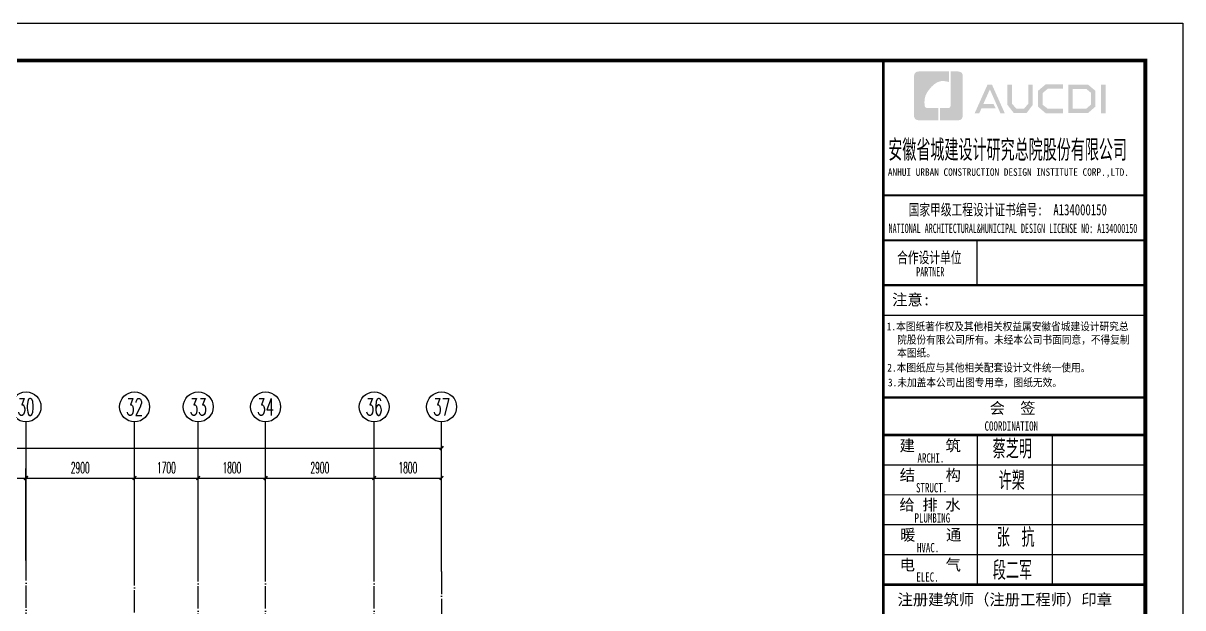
# Model space of a CAD drawing. Extents: x 27938 to 1507990, y 110129 to 923079.
# Drawn here: x 866742 to 897714, y 222989 to 238607 of the extents above; entities that cross this region are included whole.
import ezdxf
from ezdxf.enums import TextEntityAlignment as Align

# ---------------------------------------------------------------- set-up
doc = ezdxf.new("R2010")
doc.units = 0
doc.header["$LTSCALE"] = 1000
doc.header["$MEASUREMENT"] = 0
doc.linetypes.add('DOTE', pattern=[2.42, 2, -0.2, 0.02, -0.2])
for name, color, linetype in [('----建筑底图', 8, 'Continuous'), ('AXIS', 3, 'Continuous'), ('AXIS_TEXT', 7, 'Continuous'), ('DOTE', 1, 'Continuous'), ('图框', 140, 'Continuous'), ('图签文字', 147, 'Continuous')]:
    doc.layers.add(name, color=color, linetype=linetype)
doc.layers.add('yichutu', color=7, linetype='Continuous', true_color=0xffffff, plot=False)
doc.styles.add('_TCH_AXIS', font='COMPLEX', dxfattribs={"bigfont": 'GBCBIG'})
doc.styles.add('_TCH_DIM_T3', font='SIMPLEX.shx', dxfattribs={"width": 0.494118, "bigfont": 'GBCBIG.shx'})
doc.styles.add('COMPLEX', font='COMPLEX')
doc.styles.add('HT', font='simhei.ttf')
doc.styles.add('建筑图签-1', font='simhei.ttf', dxfattribs={"width": 0.7})
doc.styles.add('建筑图签-2', font='TXT.shx', dxfattribs={"width": 0.5, "bigfont": 'HZTXT.shx'})
doc.dimstyles.new('_TCH_ARCH&&100', dxfattribs={"dimtxt": 297.5, "dimasz": 100, "dimexe": 250, "dimexo": 300, "dimgap": 126.25, "dimtad": 1, "dimdec": 0, "dimzin": 0, "dimdsep": 46, "dimtxsty": '_TCH_DIM_T3', "dimblk": 'ARCHTICK', "dimcen": 0.09, "dimclrt": 4, "dimazin": 2, "dimtfac": 1, "dimtdec": 0, "dimtix": 1, "dimtmove": 2, "dimatfit": 3, "dimfxl": 100, "dimtolj": 1, "dimtzin": 0, "dimarcsym": 0})

# ---------------------------------------------------------------- blocks, each defined once
blk = doc.blocks.new('院标1')
h = blk.add_hatch(color=150)
h.dxf.hatch_style = 1
h.set_gradient(color1=(33, 113, 253), color2=(33, 113, 253), tint=1, name='INVCURVED')
edge = h.paths.add_edge_path()
edge.add_spline(control_points=[(116373, 648379), (116379, 648379), (116382, 648379), (116391, 648379), (116391, 648379), (116391, 648379), (116616, 648379), (116616, 648379), (116616, 648379), (116616, 648379), (116616, 648054), (116616, 648054), (116616, 648054), (116616, 648054), (116108, 648054), (116108, 648054), (116108, 648054), (116028, 648054), (115963, 648111), (115963, 648199), (115963, 648199), (115963, 648199), (115963, 649215), (115963, 649215), (115963, 649215), (115963, 649295), (116018, 649360), (116108, 649360), (116108, 649360), (116108, 649360), (116897, 649360), (116897, 649360), (116897, 649360), (116897, 649360), (116897, 649080), (116897, 649080), (116897, 649080), (116897, 649080), (116566, 649140), (116356, 648859), (116356, 648859), (116245, 648719), (116240, 648545), (116247, 648466), (116247, 648466), (116254, 648386), (116247, 648466), (116247, 648466), (116247, 648466), (116247, 648466), (116258, 648374), (116373, 648379)], knot_values=[0, 0, 0, 0, 0.071429, 0.071429, 0.071429, 0.107143, 0.142857, 0.142857, 0.142857, 0.178571, 0.214286, 0.214286, 0.214286, 0.25, 0.285714, 0.285714, 0.285714, 0.321429, 0.357143, 0.357143, 0.357143, 0.392857, 0.428571, 0.428571, 0.428571, 0.464286, 0.5, 0.5, 0.5, 0.535714, 0.571429, 0.571429, 0.571429, 0.607143, 0.642857, 0.642857, 0.642857, 0.678571, 0.714286, 0.714286, 0.714286, 0.75, 0.785714, 0.785714, 0.785714, 0.821429, 0.857143, 0.857143, 0.857143, 0.928571, 1, 1, 1, 1], degree=3, periodic=0)
h = blk.add_hatch(color=150)
h.dxf.hatch_style = 1
h.set_gradient(color1=(33, 113, 253), color2=(33, 113, 253), tint=1, name='INVCURVED')
edge = h.paths.add_edge_path()
edge.add_spline(control_points=[(117268, 649215), (117268, 649215), (117268, 648199), (117268, 648199), (117268, 648199), (117268, 648114), (117212, 648054), (117123, 648054), (117123, 648054), (117123, 648054), (116663, 648054), (116663, 648054), (116663, 648054), (116663, 648054), (116663, 648379), (116663, 648379), (116663, 648379), (116663, 648379), (116865, 648379), (116865, 648379), (116865, 648379), (116907, 648379), (116941, 648413), (116941, 648455), (116941, 648455), (116941, 648455), (116941, 649360), (116941, 649360), (116941, 649360), (116941, 649360), (117123, 649360), (117123, 649360), (117123, 649360), (117204, 649360), (117268, 649306), (117268, 649215)], knot_values=[0, 0, 0, 0, 0.1, 0.1, 0.1, 0.15, 0.2, 0.2, 0.2, 0.25, 0.3, 0.3, 0.3, 0.35, 0.4, 0.4, 0.4, 0.45, 0.5, 0.5, 0.5, 0.55, 0.6, 0.6, 0.6, 0.65, 0.7, 0.7, 0.7, 0.75, 0.8, 0.8, 0.8, 0.9, 1, 1, 1, 1], degree=3, periodic=0)
blk = doc.blocks.new('TK')
at = {"layer": '图框'}
h = blk.add_hatch(color=256, dxfattribs=at)
h.paths.add_polyline_path([(547288, 547072), (547414, 547072), (547414, 546302), (547288, 546302)])
h.paths.add_polyline_path([(546536, 546956), (546536, 546430), (546896, 546430), (547020, 546536), (547020, 546855), (546900, 546956)], flags=16)
h.paths.add_polyline_path([(546418, 547074), (546418, 546311), (546940, 546311), (547138, 546482), (547138, 546910), (546943, 547074)])
h.paths.add_polyline_path([(546275, 547077), (546275, 546962), (545868, 546962), (545735, 546851), (545735, 546531), (545868, 546429), (546277, 546429), (546277, 546307), (545813, 546307), (545611, 546481), (545611, 546910), (545809, 547077)])
h.paths.add_polyline_path([(544792, 547075), (544912, 547075), (544912, 546565), (545026, 546433), (545237, 546433), (545351, 546565), (545351, 547075), (545465, 547075), (545465, 546528), (545301, 546311), (544963, 546311), (544792, 546530)])
h.paths.add_polyline_path([(544260, 547074), (544377, 547074), (544719, 546310), (544603, 546310), (544322, 546944), (544147, 546556), (544418, 546556), (544479, 546440), (544098, 546440), (544039, 546308), (543916, 546308)])
for p, q in [((541480, 544114), (548480, 544114)), ((541480, 544114), (548480, 544114)), ((541480, 542914), (548480, 542914))]:
    blk.add_line(p, q, dxfattribs=at)
blk.add_lwpolyline([(465375, 548714), (549475, 548714), (549475, 489314), (465375, 489314)], close=True, dxfattribs=at)
blk.add_lwpolyline([(465375, 548714), (549475, 548714), (549475, 489314), (465375, 489314)], close=True, dxfattribs=at)
at = {"layer": '图框', "const_width": 100}
blk.add_lwpolyline([(548475, 490314), (548475, 547714), (467875, 547714), (467875, 490314)], close=True, dxfattribs=at)
at = {"layer": '图框'}
for points, const_width in [([(541480, 490314), (541480, 547714)], 70), ([(541480, 544114), (548480, 544114)], 60), ([(541480, 542914), (548480, 542914)], 60), ([(541480, 542914), (548480, 542914)], 60), ([(543980, 542914), (543980, 541714)], 35), ([(541480, 541714), (548480, 541714)], 60), ([(541480, 541714), (548480, 541714)], 60), ([(541480, 540913), (548480, 540913)], 35), ([(541488, 538714), (548488, 538714)], 60), ([(541488, 537714), (548488, 537714)], 70), ([(541488, 537714), (548488, 537714)], 70), ([(543988, 537714), (543988, 533714)], 35), ([(545988, 537714), (545988, 533714)], 35), ([(541488, 536914), (548488, 536914)], 35), ([(541488, 536114), (548488, 536114)], 35), ([(541488, 535314), (548488, 535314)], 35), ([(541488, 534514), (548488, 534514)], 35), ([(541488, 533714), (548488, 533714)], 70)]:
    blk.add_lwpolyline(points, dxfattribs=dict(at, const_width=const_width))
blk.add_blockref('院标1', (426331, -101935))
for s, height, style, width, p in [('ANHUI URBAN CONSTRUCTION DESIGN INSTITUTE CORP.,LTD.', 200, '建筑图签-1', 0.91, (541598, 544636)), ('NATIONAL ARCHITECTURAL&MUNICIPAL DESIGN LICENSE NO: A134000150', 250, '建筑图签-1', 0.6, (541617, 543108)), ('PARTNER', 250, '建筑图签-1', 0.6, (542355, 541947)), ('1.本图纸著作权及其他相关权益属安徽省城建设计研究总', 210, 'HT', 0.88, (541566, 540507)), ('院股份有限公司所有。未经本公司书面同意，不得复制', 210, 'HT', 0.88, (541845, 540153)), ('本图纸。', 210, 'HT', 0.88, (541845, 539803)), (' 2.本图纸应与其他相关配套设计文件统一使用。 ', 210, 'HT', 0.88, (541455, 539406)), ('3.未加盖本公司出图专用章，图纸无效。', 210, 'HT', 0.88, (541598, 539011)), ('COORDINATION', 250, '建筑图签-1', 0.7, (544180, 537827)), ('ARCHI.', 250, '建筑图签-1', 0.7, (542389, 536975)), ('STRUCT.', 250, '建筑图签-1', 0.7, (542350, 536179)), ('PLUMBING', 250, '建筑图签-1', 0.7, (542309, 535372)), ('HVAC.', 250, '建筑图签-1', 0.7, (542374, 534579)), ('ELEC.', 250, '建筑图签-1', 0.7, (542358, 533794))]:
    blk.add_text(s, height=height, dxfattribs=dict(at, style=style, width=width)).set_placement(p)
at = {"layer": '图签文字', "color": 7, "style": '建筑图签-1'}
for s, height, width, p in [('安徽省城建设计研究总院股份有限公司', 500, 0.55, (541608, 545091)), ('国家甲级工程设计证书编号:  A134000150', 300, 0.7, (542152, 543581)), ('合作设计单位', 300, 0.7, (541845, 542304))]:
    blk.add_text(s, height=height, dxfattribs=dict(at, width=width)).set_placement(p)
for s, p in [('注意:', (541711, 541177)), ('会  签', (544315, 538281)), ('建    筑', (541910, 537280)), ('结    构', (541914, 536493)), ('给 排 水', (541905, 535699)), ('暖    通', (541923, 534896)), ('电    气', (541913, 534096)), ('注册建筑师（注册工程师）印章', (541855, 533167))]:
    blk.add_text(s, height=300, dxfattribs=at).set_placement(p)
at = {"layer": '图签文字', "color": 1, "style": '建筑图签-2', "width": 0.7}
for s, p in [('蔡芝明', (544395, 537085)), ('许槊', (544555, 536242)), ('张 抗', (544505, 534724)), ('段二军', (544401, 533845))]:
    blk.add_text(s, height=500, dxfattribs=at).set_placement(p)
blk = doc.blocks.new('yct-841-594-84100-59399.9999999999-100-1000.0')
at = {"layer": 'yichutu', "color": 7, "true_color": 0xffffff}
blk.add_lwpolyline([(0, 0), (0, 59400), (84100, 59400), (84100, 0)], close=True, dxfattribs=at)
blk = doc.blocks.new('_ArchTick')
at = {"color": 0, "linetype": 'ByBlock', "const_width": 0.4}
blk.add_lwpolyline([(-0.5, -0.5), (0.5, 0.5)], dxfattribs=at)
blk = doc.blocks.new('*D1278')
at = {"layer": 'AXIS', "color": 0, "lineweight": -2}
for p, q in [((14302, -14350), (14302, -11100)), ((64302, -14350), (64302, -11100)), ((14302, -11350), (64302, -11350))]:
    blk.add_line(p, q, dxfattribs=at)
at = {"layer": 'Defpoints', "color": 0}
for p in [(64302, -11350), (14302, -14650), (64302, -14650)]:
    blk.add_point(p, dxfattribs=at)
at = {"layer": 'AXIS', "color": 0, "lineweight": -2, "xscale": 100, "yscale": 100, "zscale": 100, "rotation": 180}
blk.add_blockref('_ArchTick', (14302, -11350), dxfattribs=at)
at = {"layer": 'AXIS', "color": 0, "lineweight": -2, "xscale": 100, "yscale": 100, "zscale": 100}
blk.add_blockref('_ArchTick', (64302, -11350), dxfattribs=at)
at = {"layer": 'AXIS', "color": 4, "insert": (39302, -11075), "char_height": 297.5, "attachment_point": 5, "style": '_TCH_DIM_T3'}
blk.add_mtext('\\A1;50000', dxfattribs=at)
blk = doc.blocks.new('*D1290')
at = {"layer": 'AXIS', "color": 0, "lineweight": -2}
for p, q in [((62502, -14350), (62502, -11900)), ((64302, -14350), (64302, -11900)), ((62502, -12150), (64302, -12150))]:
    blk.add_line(p, q, dxfattribs=at)
at = {"layer": 'Defpoints', "color": 0}
for p in [(64302, -12150), (62502, -14650), (64302, -14650)]:
    blk.add_point(p, dxfattribs=at)
at = {"layer": 'AXIS', "color": 0, "lineweight": -2, "xscale": 100, "yscale": 100, "zscale": 100, "rotation": 180}
blk.add_blockref('_ArchTick', (62502, -12150), dxfattribs=at)
at = {"layer": 'AXIS', "color": 0, "lineweight": -2, "xscale": 100, "yscale": 100, "zscale": 100}
blk.add_blockref('_ArchTick', (64302, -12150), dxfattribs=at)
at = {"layer": 'AXIS', "color": 4, "insert": (63402, -11875), "char_height": 297.5, "attachment_point": 5, "style": '_TCH_DIM_T3'}
blk.add_mtext('\\A1;1800', dxfattribs=at)
blk = doc.blocks.new('*D1291')
at = {"layer": 'AXIS', "color": 0, "lineweight": -2}
for p, q in [((59602, -14350), (59602, -11900)), ((62502, -14350), (62502, -11900)), ((59602, -12150), (62502, -12150))]:
    blk.add_line(p, q, dxfattribs=at)
at = {"layer": 'Defpoints', "color": 0}
for p in [(62502, -12150), (59602, -14650), (62502, -14650)]:
    blk.add_point(p, dxfattribs=at)
at = {"layer": 'AXIS', "color": 0, "lineweight": -2, "xscale": 100, "yscale": 100, "zscale": 100, "rotation": 180}
blk.add_blockref('_ArchTick', (59602, -12150), dxfattribs=at)
at = {"layer": 'AXIS', "color": 0, "lineweight": -2, "xscale": 100, "yscale": 100, "zscale": 100}
blk.add_blockref('_ArchTick', (62502, -12150), dxfattribs=at)
at = {"layer": 'AXIS', "color": 4, "insert": (61052, -11875), "char_height": 297.5, "attachment_point": 5, "style": '_TCH_DIM_T3'}
blk.add_mtext('\\A1;2900', dxfattribs=at)
blk = doc.blocks.new('*D1292')
at = {"layer": 'AXIS', "color": 0, "lineweight": -2}
for p, q in [((57802, -14350), (57802, -11900)), ((59602, -14350), (59602, -11900)), ((57802, -12150), (59602, -12150))]:
    blk.add_line(p, q, dxfattribs=at)
at = {"layer": 'Defpoints', "color": 0}
for p in [(59602, -12150), (57802, -14650), (59602, -14650)]:
    blk.add_point(p, dxfattribs=at)
at = {"layer": 'AXIS', "color": 0, "lineweight": -2, "xscale": 100, "yscale": 100, "zscale": 100, "rotation": 180}
blk.add_blockref('_ArchTick', (57802, -12150), dxfattribs=at)
at = {"layer": 'AXIS', "color": 0, "lineweight": -2, "xscale": 100, "yscale": 100, "zscale": 100}
blk.add_blockref('_ArchTick', (59602, -12150), dxfattribs=at)
at = {"layer": 'AXIS', "color": 4, "insert": (58702, -11875), "char_height": 297.5, "attachment_point": 5, "style": '_TCH_DIM_T3'}
blk.add_mtext('\\A1;1800', dxfattribs=at)
blk = doc.blocks.new('*D1293')
at = {"layer": 'AXIS', "color": 0, "lineweight": -2}
for p, q in [((56102, -14350), (56102, -11900)), ((57802, -14350), (57802, -11900)), ((56102, -12150), (57802, -12150))]:
    blk.add_line(p, q, dxfattribs=at)
at = {"layer": 'Defpoints', "color": 0}
for p in [(57802, -12150), (56102, -14650), (57802, -14650)]:
    blk.add_point(p, dxfattribs=at)
at = {"layer": 'AXIS', "color": 0, "lineweight": -2, "xscale": 100, "yscale": 100, "zscale": 100, "rotation": 180}
blk.add_blockref('_ArchTick', (56102, -12150), dxfattribs=at)
at = {"layer": 'AXIS', "color": 0, "lineweight": -2, "xscale": 100, "yscale": 100, "zscale": 100}
blk.add_blockref('_ArchTick', (57802, -12150), dxfattribs=at)
at = {"layer": 'AXIS', "color": 4, "insert": (56952, -11875), "char_height": 297.5, "attachment_point": 5, "style": '_TCH_DIM_T3'}
blk.add_mtext('\\A1;1700', dxfattribs=at)
blk = doc.blocks.new('*D1294')
at = {"layer": 'AXIS', "color": 0, "lineweight": -2}
for p, q in [((53202, -14350), (53202, -11900)), ((56102, -14350), (56102, -11900)), ((53202, -12150), (56102, -12150))]:
    blk.add_line(p, q, dxfattribs=at)
at = {"layer": 'Defpoints', "color": 0}
for p in [(56102, -12150), (53202, -14650), (56102, -14650)]:
    blk.add_point(p, dxfattribs=at)
at = {"layer": 'AXIS', "color": 0, "lineweight": -2, "xscale": 100, "yscale": 100, "zscale": 100, "rotation": 180}
blk.add_blockref('_ArchTick', (53202, -12150), dxfattribs=at)
at = {"layer": 'AXIS', "color": 0, "lineweight": -2, "xscale": 100, "yscale": 100, "zscale": 100}
blk.add_blockref('_ArchTick', (56102, -12150), dxfattribs=at)
at = {"layer": 'AXIS', "color": 4, "insert": (54652, -11875), "char_height": 297.5, "attachment_point": 5, "style": '_TCH_DIM_T3'}
blk.add_mtext('\\A1;2900', dxfattribs=at)
blk = doc.blocks.new('*D1295')
at = {"layer": 'AXIS', "color": 0, "lineweight": -2}
for p, q in [((50402, -14350), (50402, -11900)), ((53202, -14350), (53202, -11900)), ((50402, -12150), (53202, -12150))]:
    blk.add_line(p, q, dxfattribs=at)
at = {"layer": 'Defpoints', "color": 0}
for p in [(53202, -12150), (50402, -14650), (53202, -14650)]:
    blk.add_point(p, dxfattribs=at)
at = {"layer": 'AXIS', "color": 0, "lineweight": -2, "xscale": 100, "yscale": 100, "zscale": 100, "rotation": 180}
blk.add_blockref('_ArchTick', (50402, -12150), dxfattribs=at)
at = {"layer": 'AXIS', "color": 0, "lineweight": -2, "xscale": 100, "yscale": 100, "zscale": 100}
blk.add_blockref('_ArchTick', (53202, -12150), dxfattribs=at)
at = {"layer": 'AXIS', "color": 4, "insert": (51802, -11875), "char_height": 297.5, "attachment_point": 5, "style": '_TCH_DIM_T3'}
blk.add_mtext('\\A1;2800', dxfattribs=at)
blk = doc.blocks.new('_AXISO')
at = {"color": 0}
blk.add_circle((0, 0), 0.5, dxfattribs=at)
at = {"layer": 'AXIS_TEXT', "color": 0, "style": 'COMPLEX', "width": 1.041667}
blk.add_attdef('A', text='', height=0.56, dxfattribs=at).set_placement((-0.25, -0.28), (0.25, -0.28), align=Align.FIT)
blk = doc.blocks.new('A$C7FBD0C6F')
at = {"layer": 'AXIS', "color": 8}
for p, q in [((53202.5, -14649.8), (53202.5, -10649.8)), ((56102.5, -14649.8), (56102.5, -10649.8)), ((57802.5, -14649.8), (57802.5, -10649.8)), ((59602.5, -14649.8), (59602.5, -10649.8)), ((62502.5, -14649.8), (62502.5, -10649.8)), ((64302.5, -14649.8), (64302.5, -10649.8))]:
    blk.add_line(p, q, dxfattribs=at)
at = {"layer": 'DOTE', "color": 169, "linetype": 'DOTE', "ltscale": 0.3}
for p, q in [((53202.5, -20699.5), (53202.5, -14649.8)), ((56102.5, -20099.8), (56102.5, -14649.8)), ((57802.5, -22899.8), (57802.5, -14649.8)), ((59602.5, -22899.8), (59602.5, -14649.8)), ((62502.5, -22899.8), (62502.5, -14649.8)), ((64302.5, -14649.8), (64302.5, -31199.8))]:
    blk.add_line(p, q, dxfattribs=at)
at = {"layer": 'AXIS', "color": 8}
ref = blk.add_blockref('_AXISO', (53202.5, -10249.8), dxfattribs=dict(at, xscale=800, yscale=800, zscale=800))
ref.add_attrib('A', '30', dxfattribs={"layer": 'AXIS_TEXT', "color": 8, "ltscale": 0.5, "height": 452.55, "style": '_TCH_AXIS', "width": 0.636364}).set_placement((52976.2, -10476.1), (53428.7, -10476.1), align=Align.FIT)
ref = blk.add_blockref('_AXISO', (56102.5, -10249.8), dxfattribs=dict(at, xscale=800, yscale=800, zscale=800))
ref.add_attrib('A', '32', dxfattribs={"layer": 'AXIS_TEXT', "color": 8, "ltscale": 0.5, "height": 452.55, "style": '_TCH_AXIS', "width": 0.636364}).set_placement((55876.2, -10476.1), (56328.7, -10476.1), align=Align.FIT)
ref = blk.add_blockref('_AXISO', (57802.5, -10249.8), dxfattribs=dict(at, xscale=800, yscale=800, zscale=800))
ref.add_attrib('A', '33', dxfattribs={"layer": 'AXIS_TEXT', "color": 8, "ltscale": 0.5, "height": 452.55, "style": '_TCH_AXIS', "width": 0.636364}).set_placement((57576.2, -10476.1), (58028.7, -10476.1), align=Align.FIT)
ref = blk.add_blockref('_AXISO', (59602.5, -10249.8), dxfattribs=dict(at, xscale=800, yscale=800, zscale=800))
ref.add_attrib('A', '34', dxfattribs={"layer": 'AXIS_TEXT', "color": 8, "ltscale": 0.5, "height": 452.55, "style": '_TCH_AXIS', "width": 0.6}).set_placement((59376.2, -10476.1), (59828.7, -10476.1), align=Align.FIT)
ref = blk.add_blockref('_AXISO', (62502.5, -10249.8), dxfattribs=dict(at, xscale=800, yscale=800, zscale=800))
ref.add_attrib('A', '36', dxfattribs={"layer": 'AXIS_TEXT', "color": 8, "ltscale": 0.5, "height": 452.55, "style": '_TCH_AXIS', "width": 0.636364}).set_placement((62276.2, -10476.1), (62728.7, -10476.1), align=Align.FIT)
ref = blk.add_blockref('_AXISO', (64302.5, -10249.8), dxfattribs=dict(at, xscale=800, yscale=800, zscale=800))
ref.add_attrib('A', '37', dxfattribs={"layer": 'AXIS_TEXT', "color": 8, "ltscale": 0.5, "height": 452.55, "style": '_TCH_AXIS', "width": 0.636364}).set_placement((64076.2, -10476.1), (64528.7, -10476.1), align=Align.FIT)
for p1, p2, distance, picture, middle in [((14302.5, -14649.8), (64302.5, -14649.8), 3300, '*D1278', (39302.5, -11074.8)), ((50402.5, -14649.8), (53202.5, -14649.8), 2500, '*D1295', (51802.5, -11874.8)), ((53202.5, -14649.8), (56102.5, -14649.8), 2500, '*D1294', (54652.5, -11874.8)), ((56102.5, -14649.8), (57802.5, -14649.8), 2500, '*D1293', (56952.5, -11874.8)), ((57802.5, -14649.8), (59602.5, -14649.8), 2500, '*D1292', (58702.5, -11874.8)), ((59602.5, -14649.8), (62502.5, -14649.8), 2500, '*D1291', (61052.5, -11874.8)), ((62502.5, -14649.8), (64302.5, -14649.8), 2500, '*D1290', (63402.5, -11874.8))]:
    dim = blk.add_aligned_dim(p1=p1, p2=p2, distance=distance, dimstyle='_TCH_ARCH&&100', dxfattribs=at)
    dim.commit()
    dim.dimension.update_dxf_attribs({"geometry": picture, "text_midpoint": middle})

msp = doc.modelspace()

# ---------------------------------------------------------------- block references
msp.add_blockref('TK', (348239.1, -310106.9))
at = {"layer": 'yichutu'}
msp.add_blockref('yct-841-594-84100-59399.9999999999-100-1000.0', (813614.1, 179206.8), dxfattribs=at)

# ---------------------------------------------------------------- next in the draw order: block references
at = {"layer": '----建筑底图', "ltscale": 0.5}
msp.add_blockref('A$C7FBD0C6F', (813614.1, 238606.8), dxfattribs=at)

doc.saveas('drawing.dxf')
